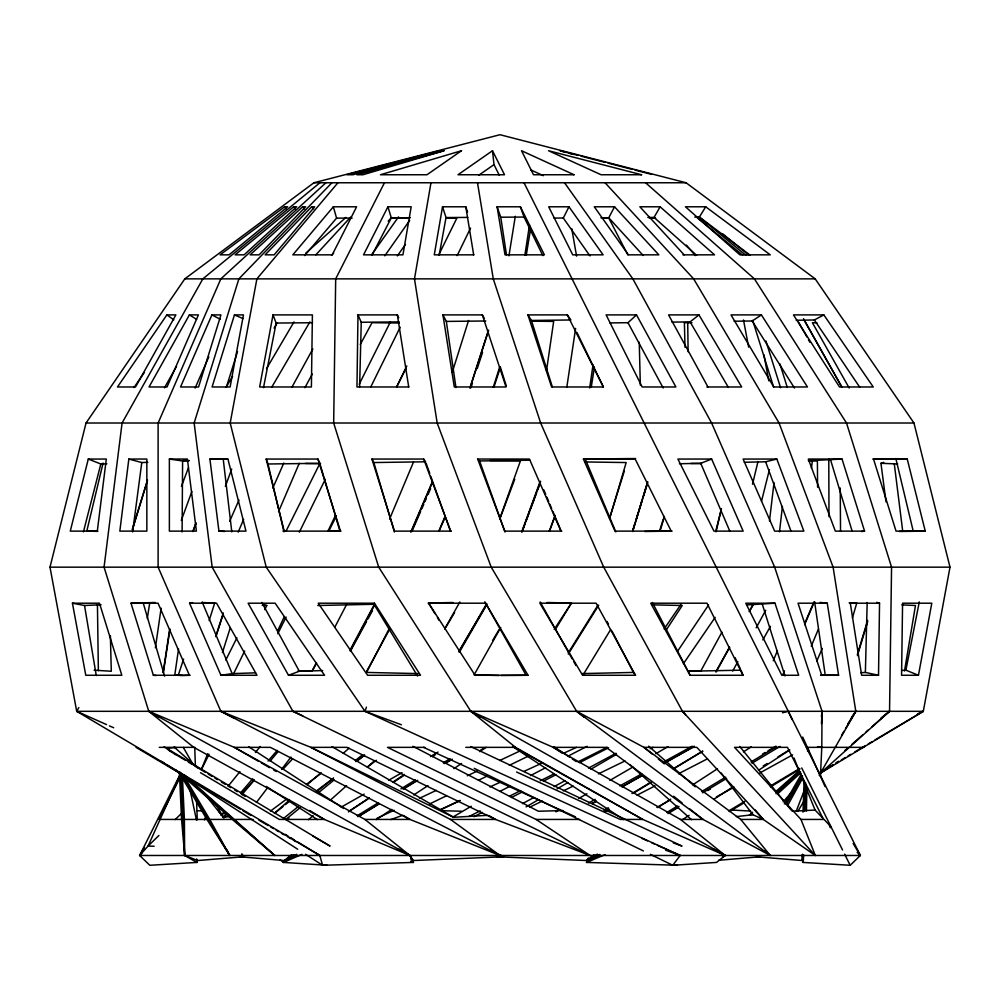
<?xml version="1.0" encoding="UTF-8"?>
<svg xmlns="http://www.w3.org/2000/svg" width="1000" height="1000" viewBox="0 0 1000 1000"><rect width="100%" height="100%" fill="white"/><g stroke="black" fill="none" stroke-linecap="round" stroke-linejoin="round"><path stroke-width="1.5" d="M182.1 531.95L182.6 460.975L169.375 459.05L169.375 531.125L196.4 531.125L187.4 459.05L169.375 459.05M756.488 856.775L802.325 860.537L802.362 854.538M564.538 182.763L632.85 278.863L711.6 423.013L774.675 567.163L822.05 711.312L821.787 747.35L820.425 776.488M398.7 317.7L397.362 314.9L357.975 314.9L356.962 386.975L408.825 386.975M850.312 603.2L861.65 675.275L878.525 675.275L879.538 603.2L876.8 602.362M806.45 811L806.875 787.925M807.575 750.987L807.638 747.913M359.625 386.8L361.25 322.275L357.975 314.9M878.525 675.275L865.375 672.425L867.175 602.55M803.312 854.675L803.062 862.425L850.175 865.288L860.375 855.475L524.025 182.763M804.7 811.213L805.537 784.837M803.025 812.138L804.087 781.225M802.325 860.537L802.575 854.312M804.325 810.763L805.45 782.763M821.475 723.713L822.05 711.312L821.475 715.95M803.713 854.925L803.062 862.425L803.45 859.35M821.538 717.325L822.05 711.312M769.475 521.112L774.025 482.5M779.5 531.812L782.425 506.4M97.3 531.125L106.312 459.05L88.287 459.05L70.275 531.125L97.812 531.125M128.837 459.05L119.825 531.125L146.85 531.125L146.85 459.05L128.837 459.05L141.775 462.55L147.825 462.3M811.45 468.25L812.412 460.588M132.637 531.912L141.775 462.55M155.4 647.775L161.112 608.225M178.55 649L174.8 674.887L182.463 675.462M546.512 370.662L553.663 321.413L530.9 321.163M589.663 387.95L593.025 364.913M163.1 672.625L169.625 629.412M163.438 672.325L169.975 629.075M566.825 387.163L575.612 328.387M524.888 255.025L529.513 224.938M147.275 618.538L149.688 603.2L152.475 602.625M591.287 386.975L594.425 367.038M508.938 255.837L515.312 216.287M526.325 254.838L530.525 229.312M904.5 670.987L915.475 605.5L901.9 604.888M430.975 182.763L414.487 278.863L437.175 423.013L491.225 567.163L576.65 711.312L583.987 717.138M467.562 212.1L465.788 206.788L442.525 206.788L434.275 254.838L473.787 254.838M439.188 255.162L446.025 217.55L442.525 206.788M273 314.9L259.65 386.975L311.4 386.975L312.4 314.9L273 314.9L276.15 323.05L263.5 387.638M918.45 675.275L931.8 603.2L902.575 603.2L901.575 675.275L918.45 675.275L905.9 670.188L901.6 670.45M319.913 182.763L202.838 278.863L122.075 423.013L104.062 567.163L148.775 711.312L234.325 747.35L364.9 819.438L409.9 855.475L413.462 862.425L322.587 865.288L319.812 855.475L76.7 711.312L50 567.163L86.037 423.013L184.812 278.863L313.913 182.763L500 134.713L686.087 182.763L815.188 278.863L913.962 423.013L950 567.163L923.3 711.312L819.85 773.487M905.9 670.188L919.287 601.912M716.05 531.838L721.363 509.225M103.075 463.05L86.788 531.1L97.537 531.4M752.513 484.225L758 461.538M715.788 531.125L721.413 508.6M761.55 501.1L769.438 469.562M83.438 531.838L100.825 464L106.9 463.775M852.4 617.975L856.762 603.05L849.275 602.7M609.538 518.725L626.175 462.55L585.075 461.95M660.037 531.25L664.425 516.475M857.375 654.412L867.638 620.35M857.438 655.65L867.688 621.575M632.7 530.8L647.663 481.637M632.712 531.512L647.688 482.375M132.375 529.175L147.487 479.963M132.325 529.975L147.45 480.788M234.45 314.9L212.087 386.975L230.113 386.975L243.463 314.9L234.45 314.9L243.025 318.6M609.675 517.888L624.388 470.825M632.888 530.013L634.738 524.075M636.138 519.612L638.45 512.175M639.388 509.212L641.7 501.775M643.562 495.838L647.275 483.95M659.538 531.125L663.213 519.362M226.412 387L237.562 351.512M209.15 620.6L214.675 603.05L202.35 602.525M222.438 652.537L230.3 627.675M452.275 372.212L468.575 320.45M493.225 387.4L499.762 366.737M215.637 636.638L223.275 612.938M469.988 387.663L488.488 330.138M216.038 636.388L223.212 614.163M470.025 388.088L488.55 330.625M183.588 659.1L178.263 675.275L181.238 675.475M470.938 387.713L472.388 383.3M477.225 368.587L482.55 352.413M493.975 386.975L500.25 367.85M366.425 707.15L365 711.312L680.188 855.475L672.763 865.288L650.387 854.362M499.637 518.987L520.4 460.975L489.95 460.5M549.487 531.337L555.2 515.4M181.3 520.438L191.887 491.438M225.362 486.425L231.713 469.038M521.85 531.562L540.037 481.9M522.388 530.862L540.588 481.225M192.812 531.562L196.05 522.8M193.225 530.862L195.938 523.562M181.425 486.438L188.45 467.7M500.15 518.15L514.75 479.237M521.875 532.225L525.15 523.488M526.25 520.575L529.525 511.838M530.612 508.925L536.625 492.912M537.712 490L540.438 482.713M549.288 531.125L554.688 516.712M796.388 810.837L804.688 789.338M204.488 819.887L205.637 817M201.325 769.562L207.763 753.65M773.25 660.738L777.438 650.725M811.263 646.225L818.438 629.025M389.562 519.113L413.45 462.175M438.787 531.275L445.363 515.638M783.175 675L784.4 672.125M804.6 624.688L813.787 603.138M238.175 532.15L243.637 519.362M782.65 675.188L784.488 670.875M804.725 623.475L813.913 601.938M278.587 511.562L299.262 463.312M410.763 532.15L432.25 482.013M411.388 531.512L432.25 482.837M272.838 488.038L283.812 463.025M211.925 314.9L180.55 386.975L198.575 386.975L220.938 314.9L211.925 314.9L220.212 319.25M816.75 661.15L822.288 648.425M229.688 521.237L238.962 500.037M411.887 531.487L420.625 511.5M421.875 508.65L423.75 504.363M425 501.512L426.25 498.663M428.113 494.375L430.613 488.663M439.038 531.125L445.225 517M195.125 388.062L208.812 356.863M417.612 676.062L373.975 604.275L374.462 603.2L318.212 603.2L367.6 675.275L420.513 675.275L374.462 603.2M180.65 773.863L148.05 846.087L139.625 855.475L149.825 865.288L196.938 862.425L196.838 859.325M277.575 630.975L284.2 616.975M336.413 515.887L328.787 531.125L327.938 531.1L335.337 515.737M233.25 674.463L244.65 651.012M264.775 609.637L266.775 605.5L263.988 604.987M396.675 386.875L406.812 365.962M457.15 255.637L470.562 228.075M299.325 532.188L325.288 479.312M370.825 386.838L400.188 327.212M438.612 255.162L456.85 218.137L445.988 218.075M359.225 384.2L390.412 321.825M286.05 531.125L320.012 463.212M225.812 660.037L236.9 637.85M179.812 775.075L139.625 855.475L860.375 855.475L853.125 843.438M179.838 777.85L159.05 819.438L181.575 819.438L184.662 855.475L196.938 862.425L196.675 859.425M201.45 769.538L209.075 754.287M396.65 386.975L405.662 368.963M277.8 633.7L286.112 617.062M589.975 255.912L563.312 218.025L568.962 206.788L548.7 206.788L572.725 254.838L603.112 254.838L568.962 206.788M384.45 182.763L335.688 278.863L333.675 423.013L378.725 567.163L470.825 711.312L515.575 747.35L642.775 819.438L725.238 855.475L716.525 862.425L672.763 865.288M387.925 206.788L363.537 254.838L402.938 254.838L411.188 206.788L387.925 206.788L391.3 217.862L372.137 254.938M677.412 865.288L586.538 862.425L588.312 858.95M389.387 628.362L366.587 672.425L417.962 673.587M316.238 663L311.95 671.25L297.938 670.962M334.787 627.263L346.912 603.888M350.138 649.862L374.175 604.738M350.175 650.987L374.913 604.462M627.863 254.938L608.7 217.862L614.538 206.788L658.825 254.838L628.438 254.838L594.288 206.788L614.538 206.788M304.925 387.675L312.262 374.05M360.288 344.462L372.013 322.7L399.212 323.013M732.712 671.075L737.837 661.612M756.188 627.825L765.725 610.25M721.975 632.125L700.662 671.25L688.225 670.875M292.05 386.975L312.863 348.9M312.887 669.837L316.6 663.037M350.95 650.125L366.55 621.562M368.038 618.837L372.5 610.688M366.725 671.2L389.762 629.038M787.487 805.788L802.4 778.6M716.2 671.862L729.663 647.463M749.85 610.85L753.587 604.075M715.875 671.737L729.475 647.125M749.112 611.575L752.887 604.738M819.212 775.387L855.8 711.312L833.112 567.163L779.062 423.013L693.637 278.863L605.062 182.763M189.4 314.9L149.025 386.975L167.037 386.975L198.412 314.9L189.4 314.9L196.588 319.325M762.837 639.925L770.45 626.325M444.637 629.012L459.85 601.975M500.737 627.513L474.113 674.887L499.012 675.487M164.462 387.8L176.513 366.4M78.838 707.562L76.7 711.312L106.562 724.6M786.425 804.225L802.537 775.925M647.837 217.463L654.05 217.413L660.125 206.788L714.538 254.838L682.938 254.838M784.35 803.863L801.275 774.3M458.825 651.9L486.75 603.538M459.6 651.787L486.75 604.738M785.55 803.775L801.15 777M274.113 328.113L277.238 322.75M271.613 387.413L309.913 321.887M266.488 368.675L294.012 321.925M226.275 386.975L232.6 376.3M445.887 627.225L454.588 612.55M459.738 649.925L485.838 605.875M492.562 640.575L498.888 629.9M841.55 735.337L843.925 731.338M845.512 728.675L855.8 711.312L851.413 717.75M797.825 811.425L803.375 802.075M144.462 847.45L139.625 855.475L141.788 853.35M555.288 629.637L571.438 603.05L547.112 602.513M583.2 674.737L610.662 629.538M694.737 217.087L699.388 217.05L705.7 206.788L770.25 254.838L739.862 254.838L685.45 206.788L705.7 206.788M568.3 652.8L597.9 605.288M568.288 654.038L598.725 605.2M847.663 724.188L855.8 711.312M554.212 629.412L571.438 603.05M666.038 630.3L682.25 605.5L652.575 604.85M677.738 651.025L708.525 605.037M588.4 858L586.7 860.537L496.55 856.775M166.875 314.9L117.487 386.975L135.512 386.975L175.888 314.9L166.875 314.9L173.775 319.788M664.15 628.95L680.9 604.487M683.4 663.7L715.15 617.362M133.975 387.562L144.425 372.388M384.787 255.812L409.7 220.387M397.3 255.925L405.45 244.425M371.562 254.838L398.525 216.9M256.388 802.463L267.6 787.75M281.613 769.35L290.963 757.075M228.275 786.038L239.913 771.65M255.413 752.45L260.262 746.462M223.025 817.312L226.025 813.725M242.05 794.6L254.075 780.263M270.1 761.137L278.125 751.575M337.938 182.763L256.887 278.863L230.188 423.013L266.225 567.163L365 711.312L401.438 724.762M333.338 206.788L292.812 254.838L332.212 254.838L356.6 206.788L333.338 206.788L336.575 218.137L304.637 255.6M221.112 815.375L224.175 811.838M240.487 792.938L252.725 778.763M268.025 761.05L277.2 750.413M223.812 817.962L225.863 815.612M783.162 801.85L791.388 792.475M331.562 255.375L333.65 253.088M388.175 221.163L391.312 217.738L409.95 217.763L391.312 217.738M315.85 254.838L350.65 217.087M221.575 815.425L224.737 812M241.6 793.688L254.262 779.963M283.137 769.087L292.625 758.8M331.925 182.763L238.875 278.863L194.15 423.013L212.175 567.163L292.925 711.312L590.1 855.475L536.075 819.438L387.488 747.35L424.925 747.35M311.663 206.788L265.138 254.838L274.15 254.838L314.662 206.788L311.663 206.788L313.637 208.875M158.9 835.487L148.05 846.087L154.125 846.237M175.162 819.587L181.675 813.225M325.925 182.763L220.85 278.863L158.112 423.013L158.112 567.163L220.85 711.312L500 855.475L450.487 819.438L310.912 747.35L220.85 711.312L233.325 717.738M302.65 206.788L250.125 254.838L259.125 254.838L305.663 206.788L302.65 206.788L304.55 208.938M609.85 322.912L627.987 322.7L636.512 314.9L675.888 386.975L642.163 386.975L606.125 314.9L636.512 314.9M777.763 793.8L800.675 772.862M749.137 815.35L752.537 812.262M820.537 773.1L889.55 711.312L891.562 567.163L846.513 423.013L754.412 278.863L645.575 182.763M776.112 793.65L800.462 771.85M308.475 819.7L313.1 815.575M330.438 800.088L346.613 785.638M367.4 767.062L374.338 760.875M305.663 253.263L345.95 217.413M775.8 791.562L799.087 770.863M750.238 815.263L752.575 813.2M775.962 792.55L799.338 771.9M820.3 772.062L822.65 770.013M844.95 750.45L847.3 748.388M852 744.262L862.562 735M866.075 731.912L868.425 729.85M871.95 726.762L889.55 711.312L881 718.05M274.425 813.225L289.587 800.013M307.087 784.775L321.075 772.588M343.237 753.275L349.075 748.2M293.65 206.788L235.1 254.838L244.112 254.838L296.65 206.788L293.65 206.788L295.475 209M285.875 819.35L300.338 807.537M318.425 792.763L334.1 779.963M357.013 761.25L364.25 755.35M274.55 813.413L282.95 806.612M285.338 804.663L288.938 801.75M283.825 818.188L298.363 806.462M316.537 791.825L333.5 778.15M355.312 760.575L362.575 754.725M240.062 856.775L284.375 860.537L291.637 854.7M594 854.7L586.7 860.537L597.388 854.125M286.488 819.925L288.938 817.987M671.95 322.125L690.088 321.887L698.962 314.9L741.675 386.975L706.862 386.975M284.637 206.788L220.087 254.838L229.1 254.838L287.638 206.788L284.637 206.788L286.4 209.062M270.438 811.112L286.575 799.1M306.425 784.312L320.087 774.15M317.162 790.375L333.4 778.275M355.887 761.538L364.637 755.025M367.738 766.762L376.425 760.288M492.5 150.725L457.987 174.75L504.513 174.75L492.5 150.725L494 164.625L499.338 175.312M478.663 175.312L494 164.625M452.6 817.237L471.25 806.237M348.575 811.562L369.325 797.775M392.663 782.25L404.338 774.488M431.575 756.388L438.05 752.075M734.075 321.238L752.212 320.988L761.4 314.9L807.45 386.975L773.725 386.975L731.012 314.9L761.4 314.9M376.275 819.6L391.788 809.4M413.762 794.963L427.975 785.612M453.825 768.625L461.587 763.525M479.675 751.625L486.138 747.387M348.5 811.787L367.887 799.062M393.725 782.113L404.062 775.337M432.5 756.675L435.075 754.987M657.7 807.613L670.688 799.163M692.775 784.812L717.463 768.775M743.45 751.875L751.25 746.812M682.562 819.6L689.1 815.35M713.962 799.2L732.288 787.312M758.45 770.325L789.862 749.925M820.188 773.188L833.288 764.737L829.275 767.062M838.525 761.363L835.913 763.05L838.688 761.488M284.375 860.537L293.65 854.837M357.25 815.725L378.45 802.688M400.962 788.838L415.538 779.875M443.363 762.775L449.988 758.7M280.212 859.825L283.475 862.425L295.425 855.075M357.85 816.688L379.1 803.625M404.325 788.1L416.287 780.75M444.175 763.6L450.812 759.513M327.238 865.288L283.475 862.425L296.775 854.3M359.263 816.1L379.2 803.9M403.137 789.275L417.762 780.325M445.675 763.263L452.325 759.2M763.213 765.913L767.2 763.487M777.812 757L788.425 750.512M604.637 810.6L608.612 808.2M633.8 792.95L651.038 782.525M673.575 768.888L702.738 751.225M729.475 811.575L744.062 802.85M770.588 786.85L799.775 769.25M603.938 810.35L607.938 807.95M631.95 793.55L650.612 782.362M673.288 768.775L702.613 751.188M666.888 812.412L677.575 806M701.637 791.562L725.688 777.125M751.087 761.888L776.475 746.65M605.075 854.625L586.538 862.425L599.888 854.425M667.925 813.625L678.6 807.212M702.625 792.812L726.637 778.413M751.988 763.213L780.013 746.4M728.825 810.863L744.875 801.263M770.3 786.05L799.75 768.45M822.562 771.05L825.25 769.463M841.363 759.9L845.4 757.513M848.088 755.913L850.775 754.325M854.8 751.938L865.55 745.562M868.238 743.975L872.262 741.587M874.95 739.987L923.3 711.312L76.7 711.312L79.45 712.15M762.487 754.075L765.175 752.5M767.875 750.913L775.95 746.162M526.075 806.875L538.237 799.812M557.137 788.812L567.938 782.537M590.9 769.2L616.562 754.275M555.862 811.8L559.913 809.45M578.812 798.462L586.912 793.75M609.875 780.413L632.825 767.075M655.788 753.725L667.938 746.663M586.538 862.425L598.688 855.487M341.163 807.163L364.162 794.125M388.525 780.325L402.05 772.663M430.475 756.562L435.887 753.487M480.538 750.163L484.6 747.875M592.312 803.55L596.375 801.263M622.175 786.75L642.537 775.3M665.612 762.312L694.112 746.287M592.05 803.538L596.138 801.263M622.062 786.812L642.525 775.4M665.725 762.475L694.375 746.5M656.862 807.425L669.112 800.662M668.025 812.45L678.962 806.413M707.675 790.562L710.4 789.05M716.45 796.912L734.125 787.15M759.975 772.887L792.613 754.862M588.425 803.138L595.25 799.388M619.837 785.9L641.7 773.913M664.925 761.188L692.25 746.2M522.513 803.625L533.513 797.7M554.138 786.587L565.138 780.662M588.513 768.075L616 753.263M796.213 320.262L814.362 319.975L823.85 314.9L873.238 386.975L839.513 386.975L793.462 314.9L823.85 314.9M722.487 856.912L725.238 855.475L680.5 819.438L553.288 747.35L470.825 711.312L480.125 717.038M500.175 791.275L509.825 786.275M530.487 775.588L545.65 767.738M567.688 756.338L586.987 746.35M605.262 811.587L609.4 809.438M637.05 795.175L655.013 785.888M678.5 773.763L707.525 758.775M473.975 816.675L482.3 812.412M511.45 797.5L522.562 791.812M543.387 781.162L555.875 774.775M579.475 762.7L608.625 747.775M469.025 816.488L480.188 810.888M509.513 796.188L520.688 790.588M540.237 780.8L554.2 773.8M577.938 761.9L607.263 747.2M440.5 809.987L460.075 800.425M429.637 803.95L446.4 795.825M478.55 780.238L486.938 776.175M509.3 765.337L528.862 755.85M529.7 807.188L542.312 801.075M563.337 790.875L573.15 786.112M598.387 773.875L625.013 760.95M650.25 748.713L653.05 747.35M377.15 818.225L394.05 810.263M419.412 798.325L436.312 790.362M467.312 775.763L477.163 771.125M499.712 760.512L520.837 750.562M440.175 809.688L460.05 800.6M489.862 786.963L499.8 782.425M523.938 771.388L540.975 763.587M563.7 753.2L576.475 747.35M917.613 713.85L923.3 711.312L920.55 712.15M283.475 862.425L301.962 854.35M679.4 463.75L700.738 463.312L711.637 459.05L743.162 531.125L713.95 531.125L677.913 459.05L711.637 459.05M288.5 675.275L324.538 675.275L275.15 603.2L248.125 603.2L288.5 675.275L299.337 671.25L322.65 670.562M390.838 819.587L402.488 815.35M886.012 501.8L880.95 463.312L883.775 462.362M782.5 712.788L788.3 711.312L792.138 719.638M744.262 462.275L765.638 461.788L776.838 459.05L803.863 531.125L774.638 531.125L743.112 459.05L776.838 459.05M189.562 603.2L216.588 603.2L256.975 675.275L220.938 675.275L189.562 603.2L192.575 602.562M220.938 675.275L232.15 673.625L255.55 672.837M861.562 531.525L864.562 531.125L842.038 459.05L808.312 459.05L835.337 531.125L864.562 531.125M202.95 791.975L223.35 817.288L229.163 816.612M736.3 816.612L752.95 814.737L761.975 818.85M809.25 460.688L842.038 459.05M175.875 747.463L166.55 748.388L175.438 754.613M718.675 860.275L759.938 856.775M747 604.913L774.987 603.2L798.688 675.275L781.812 675.275L745.775 603.2L774.987 603.2M241.975 854.075L243.512 856.775L197.675 860.537L184.662 855.475L180.912 774.875M820.6 675.238L838.6 675.275L827.262 603.2L820.225 602.425M860.725 672.75L865.375 672.425M590.1 855.475L495.538 819.438L346.95 747.35L310.912 747.35L453.6 817.288L487.362 815.35M792.075 811.237L815.075 810.05L831.1 826.85M156.175 675.5L153.363 675.275L131 603.2L155.225 602.5M224.65 531.475L218.925 531.125L209.913 459.05L227.763 459.125M72.438 603.2L99.475 603.2L121.825 675.275L85.787 675.275L72.438 603.2L84.525 605.5L101.112 604.75M182.6 460.975L188.625 460.712M410.625 858.938L413.3 860.537L503.45 856.775L499.363 854.488M182.65 675.525L190.162 675.263M899.388 531.487L925.25 531.125L907.237 459.05L872.837 459.062M562.975 810.575L538.4 811.237L413.013 746.35M500.988 675.487L528.013 675.275L484.812 601.8M317.75 605.5L373.975 604.275M435.025 613.688L428.562 603.05L452.887 602.513M582.038 673.587L633.413 672.425L635.5 675.275L582.587 675.275L539.875 603.2L596.125 603.2L635.5 675.275M652.375 602.525L688.05 671.25L740.987 670.188L743 675.275L690.088 675.275L650.7 603.2L706.95 603.2L743 675.275M560.962 531.125L529.425 459.05L477.688 459.05L479.6 460.975L529.837 460.2M644.688 531.5L672.062 531.1L614.963 531.125L583.425 459.05L635.588 458.537M371.938 459.05L373.825 462.55L425.588 461.788L423.688 459.05L371.938 459.05L394.462 531.125L451.2 531.125M319.788 463.312L317.938 459.05L266.2 459.05L268.025 464L319.788 463.312L339.963 531.25M527.913 314.9L531.425 320.45L570.875 319.975L567.312 314.9L527.913 314.9L551.6 386.975L603.462 386.975M201.962 603.2L214.675 603.05M484.412 318.55L482.337 314.9L442.938 314.9L446.337 321.413L485.788 320.988M361.25 322.275L399.175 321.9M276.15 323.05L312.562 322.725M497.113 206.788L505 254.838L544.4 254.838L520.375 206.788L497.113 206.788L500.75 217.213L524.062 217.05L542.85 255.637M600.938 217.787L608.688 217.738L643.213 255.5M336.575 218.137L352.125 218.062M446.025 217.55L467.775 217.425M554.012 218.075L563.312 218.025M313.913 182.763L686.087 182.763M660.125 206.788L639.862 206.788L684.15 254.838M184.812 278.863L815.188 278.863M698.962 314.9L668.575 314.9L707.95 386.975M86.037 423.013L913.962 423.013M209.913 459.05L227.938 459.05L245.963 531.125L218.925 531.125M583.425 459.05L635.175 459.05L671.213 531.125M907.237 459.05L873.512 459.05L896.038 531.125L925.25 531.125M282.975 531.125L340.95 531.125M561.788 531.125L504.712 531.125L477.688 459.05M50 567.163L950 567.163M131 603.2L158.038 603.2L189.4 675.275L153.363 675.275M428.2 603.2L485.288 603.2M827.262 603.2L798.037 603.2L821.737 675.275M849.475 603.2L879.538 603.2M528.013 675.275L475.087 675.275L428.562 603.05M821.112 675.275L838.6 675.275M159.25 747.35L193.787 747.35L324.35 819.438L409.9 855.475L413.3 860.537M465.775 747.35L515.575 747.35M806.45 747.35L821.787 747.35L817.562 746.6M822.025 747.35L835.837 747.35M836.075 747.35L849.887 747.35M850.125 747.35L863.938 747.35M182.4 776.488L184.4 819.438L206.925 819.438L229.713 855.475L227 849.887M185.2 778.05L209.75 819.438L232.275 819.438L274.762 855.475L184.625 775.163M235.1 819.438L253.113 819.438M364.9 819.438L409.938 819.438L500 855.475L490.5 850.125M450.487 819.438L495.538 819.438L488.775 815.512M536.075 819.438L579.562 819.438M680.5 819.438L703.012 819.438L770.288 855.475L740.738 819.438L643.925 747.35L576.65 711.312L770.288 855.475L764.125 850.7M740.738 819.438L763.263 819.438L815.337 855.475L800.975 819.438L734.55 747.35L787.463 747.35L823.5 819.438L800.975 819.438M602.487 217.825L608.7 217.862M649.438 218.062L655.65 218.1M691.988 322.762L684.4 322.7L685 347.25M690.875 463.45L701.525 463.6M327.938 531.1L340.1 531.275M305.363 463.438L320.6 463.75M183.1 460.5L189.225 460.65M441.637 810.7L461.6 811.237M817 322.875L812.387 322.7L849.175 388M880.95 463.312L897.663 463.95M262.188 605.3L266.775 605.5M808.363 460.575L817.4 460.975L817.588 487.212M197.2 810.675L201.8 810.913M732.125 810.05L750.6 811.062M94.1 670.188L111.3 671.25L110.375 635.6M578.038 155.375L560.025 150.725L566.038 152.387M581.038 156.15L605.05 162.35M608.05 163.125L632.062 169.325M635.062 170.1L651.575 174.363M569.038 153.212L573.538 154.45M673.275 842.9L682.013 846.087L470.712 746.575M665.625 850.175L680.188 855.475L657.387 845.288M88.287 459.05L100.825 464M500.588 855.625L503.45 856.775L499.3 854.638M410.613 861.225L413.462 862.425M109.4 725.863L113.675 727.763M641.712 838.3L647.412 840.837M651.688 842.75L654.538 844.025M530.588 169.825L543.362 175.675M516.613 772.025L620.25 819.438L642.775 819.438L512.688 746.35M423.525 747.35L575.438 816.838M292.925 711.312L302.825 715.925M474.212 768.337L643.4 850.95M193.787 747.35L148.775 711.312L409.9 855.475L399.125 849.137M470.825 711.312L725.238 855.475L714.4 849.262M148.775 711.312L159.575 717.487M258.688 761.388L234.325 747.35L270.363 747.35L409.938 819.438L403.312 815.425M261.388 762.938L269.513 767.613M273.575 769.95L276.275 771.513M312.863 836.112L330.062 846.087L164.125 746.838M258.938 820.2L268.2 825.562M270.85 827.1L273.5 828.637M276.15 830.163L278.788 831.7M281.438 833.238L284.088 834.762M288.05 837.062L290.7 838.6M293.35 840.138L295.988 841.663M315.837 853.175L319.812 855.475L297.175 841.65M332.062 746.663L453.6 817.288M200.487 772.7L279.3 819.438L324.35 819.438L309.762 810.512M136.062 747.35L240.25 809.137M242.925 810.725L250.938 815.475M168.388 750.05L172.375 752.45M175.025 754.05L185.637 760.45M188.287 762.05L192.262 764.45M194.925 766.05L205.538 772.45M208.188 774.05L212.162 776.45M214.812 778.05L217.475 779.65M221.45 782.05L225.425 784.45M228.075 786.05L230.738 787.65M234.713 790.05L237.362 791.65M241.35 794.05L245.325 796.45M285.2 834.325L287.863 835.95M290.525 837.575L294.513 840.025M161.475 761.363L164.088 763.05M166.713 764.737L297.7 849.237M305.562 854.3L322.587 865.288M248.75 746.812L343.6 808.45M266.413 786.462L317.438 819.6M562.337 753.288L553.288 747.35L606.2 747.35L703.012 819.438L689.55 808.8M512.562 746.538L623.725 819.6M554.163 746.9L569.725 757.25M572.325 758.975L576.213 761.562M699.388 217.05L750.075 255.075M673.637 796.225L682.2 803M652.312 754.15L643.925 747.35L696.838 747.35L763.263 819.438L755.25 809.925M658.312 759.013L664.3 763.863M722.55 233.7L748.85 255.25M698.75 216.625L746 255.387M697.225 217.862L742.7 255.138M648.6 746.162L695.25 786.812M179.7 772.062L274.762 855.475M175.938 770.013L232.275 819.438L229.188 815.913M654.05 217.413L696.637 255.312M174.137 747.05L197.425 767.75M630.288 765L691.525 819.7M857.125 852.288L860.375 855.475M477.5 182.763L493.275 278.863L540.662 423.013L603.725 567.163L682.475 711.312L815.337 855.475M682.475 711.312L685.562 714.837M686.375 245.062L695.362 255.6M739.737 746.462L791.1 810.037M721.188 773.025L752.95 814.737M241.75 854.2L243.512 856.775M814.362 319.975L859.775 387.275M752.212 320.988L794.463 388.05M437.438 617.675L439.062 620.325M181.412 774.05L229.713 855.475L209.75 819.438M179.213 772.712L206.925 819.438L205.812 816.562M690.088 321.887L728.388 387.413M218.35 810.475L219.913 813.15M183.337 747.438L193.337 764.9M215.65 803.863L223.35 817.288M803.538 318.913L841.775 386.962M798.625 322.275L806.912 336.987M808.413 339.663L809.925 342.337M540.15 601.975L572.112 658.75M573.625 661.462L575.913 665.512M485.575 603.15L525.887 674.887M803.787 319.312L841.988 387.312M261.863 602.438L299.337 671.25M627.987 322.7L663.175 388M607.05 621.475L608.475 624.225M612.038 631.112L633.413 672.425M688.05 671.25L690.088 675.275M567.312 314.9L603.35 386.975M801.737 767.962L842.562 850M844.638 854.163L850.175 865.288M576.95 332.525L603.325 386.875M735.025 657.588L740.325 668.787M802.725 737.05L825.1 786.612M700.738 463.312L729.925 531.425M585.363 459.325L615.812 531.912M543.9 490.037L545.688 494.3M546.875 497.15L548.675 501.413M549.862 504.263L551.663 508.525M552.85 511.362L561.213 531.275M202.2 602.05L232.15 673.625M793.988 757.987L815.075 810.05M423.688 459.05L450.712 531.125M765.638 461.788L791.05 531.337M520.375 206.788L524.062 217.05M479.6 460.975L505.025 532.05M426.1 463.237L429.738 473.387M430.775 476.287L450.513 531.337M482.337 314.9L506.025 386.975L454.288 386.975L442.938 314.9M762.312 604.275L784.963 675.925M829.338 824.788L830.275 827.763M500.238 366.737L506.3 385.925M779.862 363.787L787.288 387.4M752.688 320.45L773.587 387M531.425 320.45L552.375 387M765.938 341.037L780.55 387.663M317.938 459.05L340.462 531.125M830.662 460.175L852.15 531.213M373.825 462.55L394.4 532.038M143.238 603.05L164.625 676.15M266.2 459.05L284.212 531.125M895.837 458.512L913.213 531.1M268.025 464L283.95 531.838M190.025 789.712L196.45 819.963M743.487 319.975L748.65 347.15M763.925 354.775L768.763 380.838M571.788 228.8L576.575 256.125M84.525 605.5L96.263 675.55M465.788 206.788L473.675 254.838M397.362 314.9L408.713 386.975M500.75 217.213L506.488 254.887M814.6 601.8L825.2 674.887M446.337 321.413L455.95 387.587M808.125 747.875L808.787 752.45M894.262 463.65L902.7 531.125M196.55 859.35L196.938 862.425M223.25 459.325L231.8 531.912M179.363 771.888L181.575 819.438M194.737 747.225L195.375 765.775M196.612 801.312L197.25 819.862M639.25 342.25L640.337 385.262M687.712 322.562L688.112 351.7M97.438 604.738L98.362 670.675M840.238 488L840.537 531.163M184.4 819.438L184.662 855.475M828.787 459.137L828.988 516.675M461.488 150.725L426.975 174.75L380.45 174.75L461.488 150.725M443.975 150.725L362.938 174.75L356.938 174.75L443.975 150.725M439.975 150.725L352.938 174.75L346.925 174.75L439.975 150.725M574.038 174.75L533.525 174.75L521.512 150.725L574.038 174.75M641.575 174.75L601.05 174.75L548.525 150.725L641.575 174.75"/></g></svg>
